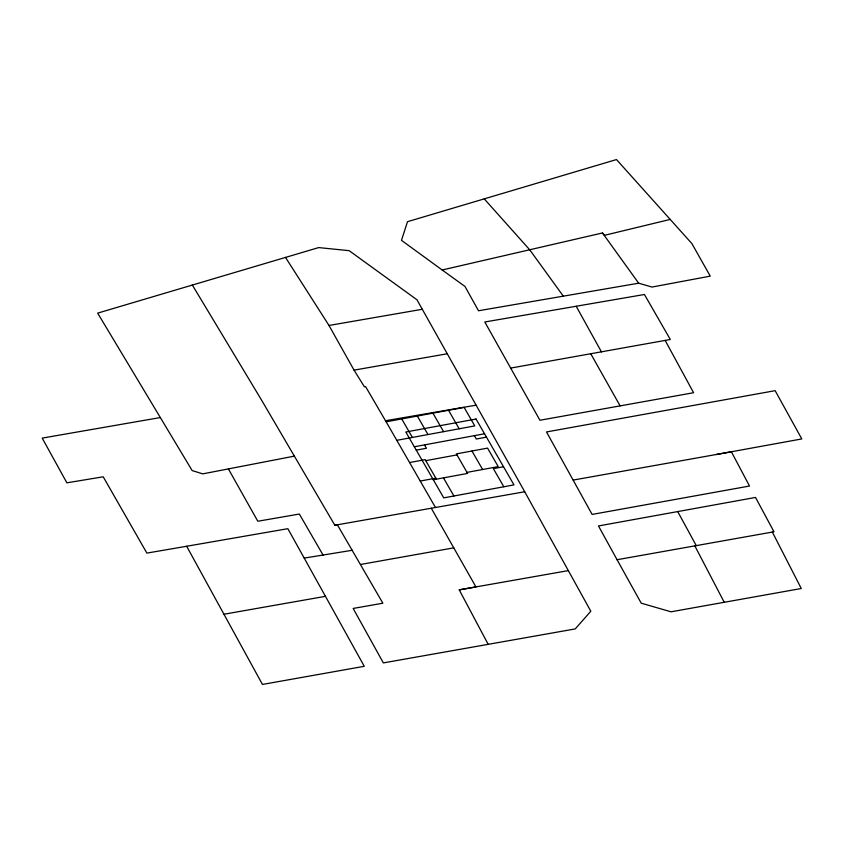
<?xml version="1.0" encoding="UTF-8"?>
<svg xmlns="http://www.w3.org/2000/svg" width="844" height="844" viewBox="0 0 844 844"><rect width="100%" height="100%" fill="white"/><g stroke="black" fill="none" stroke-linecap="round" stroke-linejoin="round"><path stroke-width="1.27" d="M192.295 284.956L261.534 400.056L334.836 525.242L337.347 524.799L382.87 603.217L353.151 608.44L383.345 662.909L575.249 628.917L590.811 611.246L524.715 491.757L416.947 299.757L349.163 250.679L318.673 247.587L97.661 313.135L192.168 470.583L202.782 473.864L294.377 456.129M670.199 219.429L604.536 235.307L602.479 232.965L442.182 269.985L401.48 240.35L407.504 221.687L616.489 159.558L691.869 243.568L710.258 276.136L652.001 287.055L638.676 283.194L478.495 310.761L464.97 286.433L442.182 269.985M386.141 421.81L464.116 407.388L474.771 425.903L396.796 440.325M414.309 446.771L484.54 433.774M416.25 450.137L426.42 448.259L424.479 444.883M486.482 437.15L476.322 439.028L474.381 435.662M409.583 462.533L425.186 459.653L436.422 479.181M425.766 460.666L456.952 454.895M420.249 481.038L435.842 478.158M467.027 472.387L498.213 466.626L487.558 448.111L456.372 453.882L467.618 473.41L433.31 479.751M503.53 466.764L493.371 468.642L503.805 486.766M716.208 454.526L801.8 438.933L775.151 390.666L546.501 431.949L592.119 514.429L749.514 486.038L731.389 451.793L573.203 480.078M677.711 511.58L755.517 497.443L773.98 531.783L617.069 559.72L598.47 525.949L677.711 511.58L696.258 545.625L694.823 545.878L724.236 602.289M510.652 368.089L670.305 339.488L644.436 294.493L484.794 321.986L539.938 420.249L693.589 392.724L665.156 340.417M360.747 564.436L453.766 547.851M334.836 525.242L524.715 491.757M223.808 614.263L325.457 596.328L364.27 666.306L262.442 684.442L186.672 546.258L146.877 553.105L103.221 476.807L66.876 482.821L42.2 438.11L160.043 417.601M488.148 644.267L459.231 589.861L568.149 570.649M285.494 257.378L329.002 325.467L354.047 370.136L447.267 353.773M459.231 589.861L475.942 586.928L431.273 508.236M329.002 325.467L422.316 309.273M186.672 546.258L287.857 528.682L325.457 596.328M354.047 370.136L364.429 386.826L365.589 386.605L385.518 420.734L476.121 405.173M304.241 558.095L352.454 550.246M602.479 232.965L638.676 283.194M484.245 198.878L529.737 249.803L563.328 296.17M323.062 555.035L299.346 514.049L257.81 521.244L228.397 468.905M448.523 410.279L459.178 428.784M471.965 450.991L482.62 469.507M432.919 413.159L443.585 431.664M417.326 416.039L427.982 434.554M443.469 477.873L453.903 495.998M401.733 418.93L412.389 437.435M385.518 420.734L435.472 507.497M590.789 353.815L620.118 405.88M617.069 559.72L641.218 603.186L671.033 611.805L801.272 588.511L772.344 532.079M576.241 306.33L601.456 351.895M476.048 419.025L405.816 432.012L443.744 497.876L513.975 484.889L476.048 419.025"/></g></svg>
